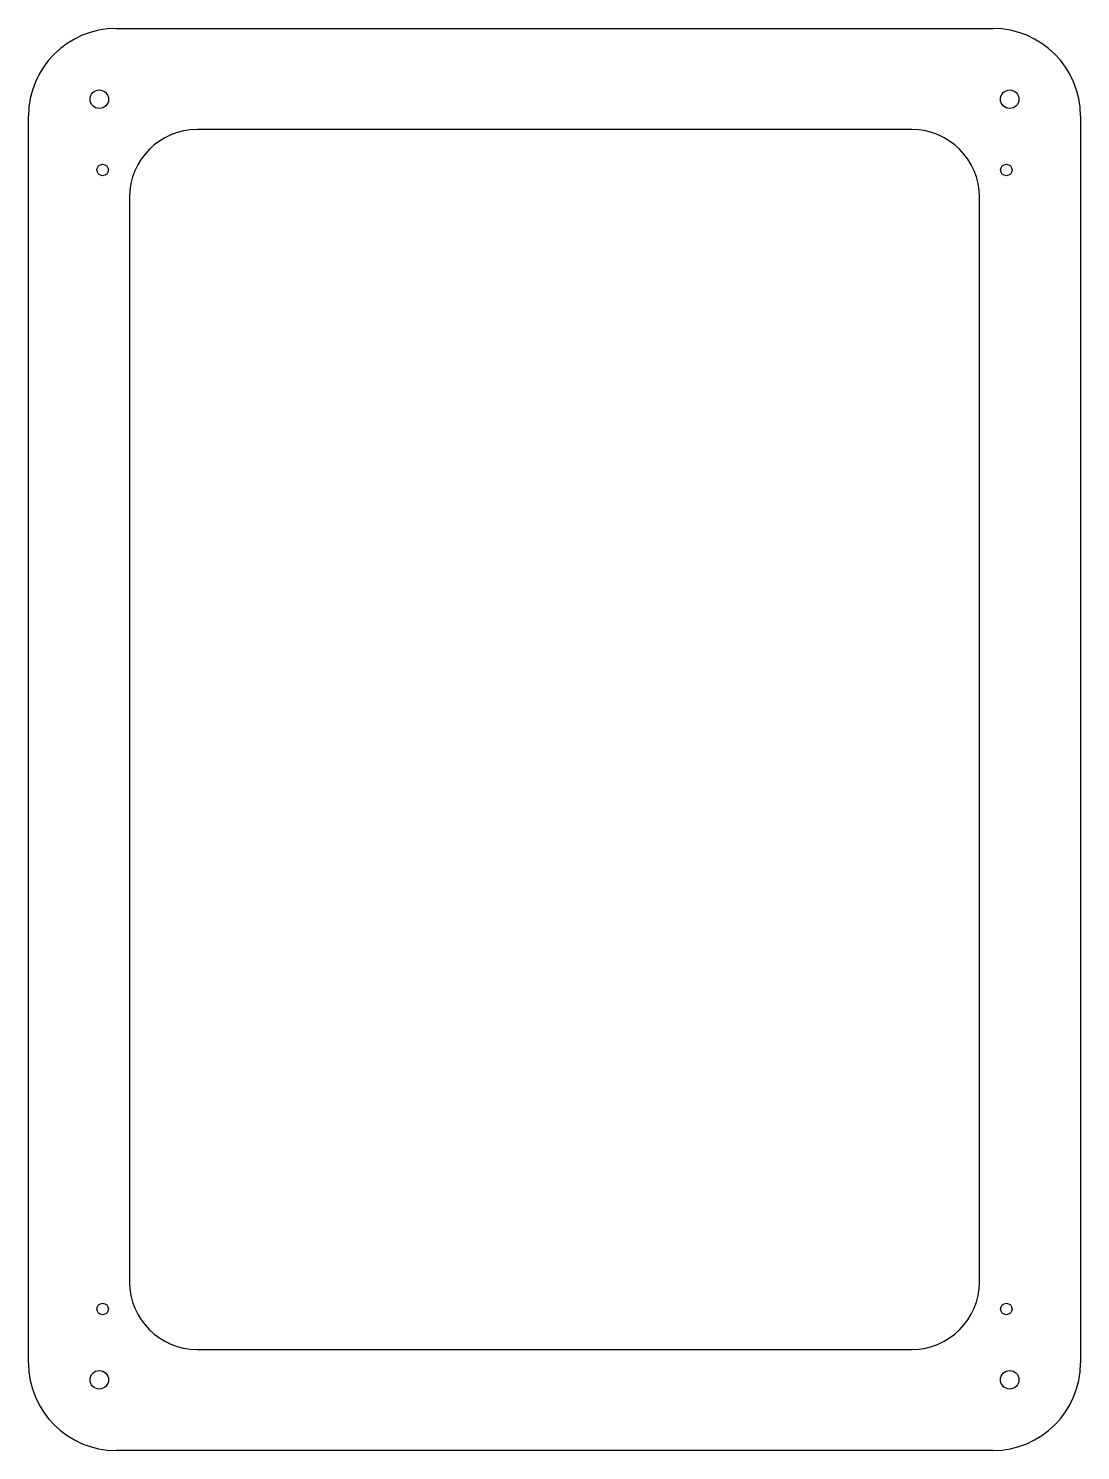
# Model space of a CAD drawing. Header units: millimetres. Extents: x -156 to 156, y -211 to 211.
import ezdxf

# ---------------------------------------------------------------- set-up
doc = ezdxf.new("R2010")
doc.units = ezdxf.units.MM
doc.layers.add('CORTE', color=1, linetype='Continuous')

msp = doc.modelspace()

# ---------------------------------------------------------------- linework, layer by layer
at = {"layer": 'CORTE'}
for p, q in [((-130, 211), (130, 211)), ((-156, -185), (-156, 185)), ((156, 185), (156, -185)), ((106, 181), (-106, 181)), ((-126, 161), (-126, -161)), ((126, -161), (126, 161)), ((-106, -181), (106, -181)), ((130, -211), (-130, -211))]:
    msp.add_line(p, q, dxfattribs=at)
for centre, radius in [((-135, 190), 2.75), ((135, 190), 2.75), ((-134, 169), 1.7), ((134, 169), 1.7), ((-134, -169), 1.7), ((134, -169), 1.7), ((-135, -190), 2.75), ((135, -190), 2.75)]:
    msp.add_circle(centre, radius, dxfattribs=at)
for centre, radius, start, end in [((-130, 185), 26, 90, 180), ((130, 185), 26, 0, 90), ((-106, 161), 20, 90, 180), ((106, 161), 20, 0, 90), ((-106, -161), 20, 180, 270), ((106, -161), 20, 270, 360), ((-130, -185), 26, 180, 270), ((130, -185), 26, 270, 360)]:
    msp.add_arc(centre, radius, start, end, dxfattribs=at)

doc.saveas('drawing.dxf')
